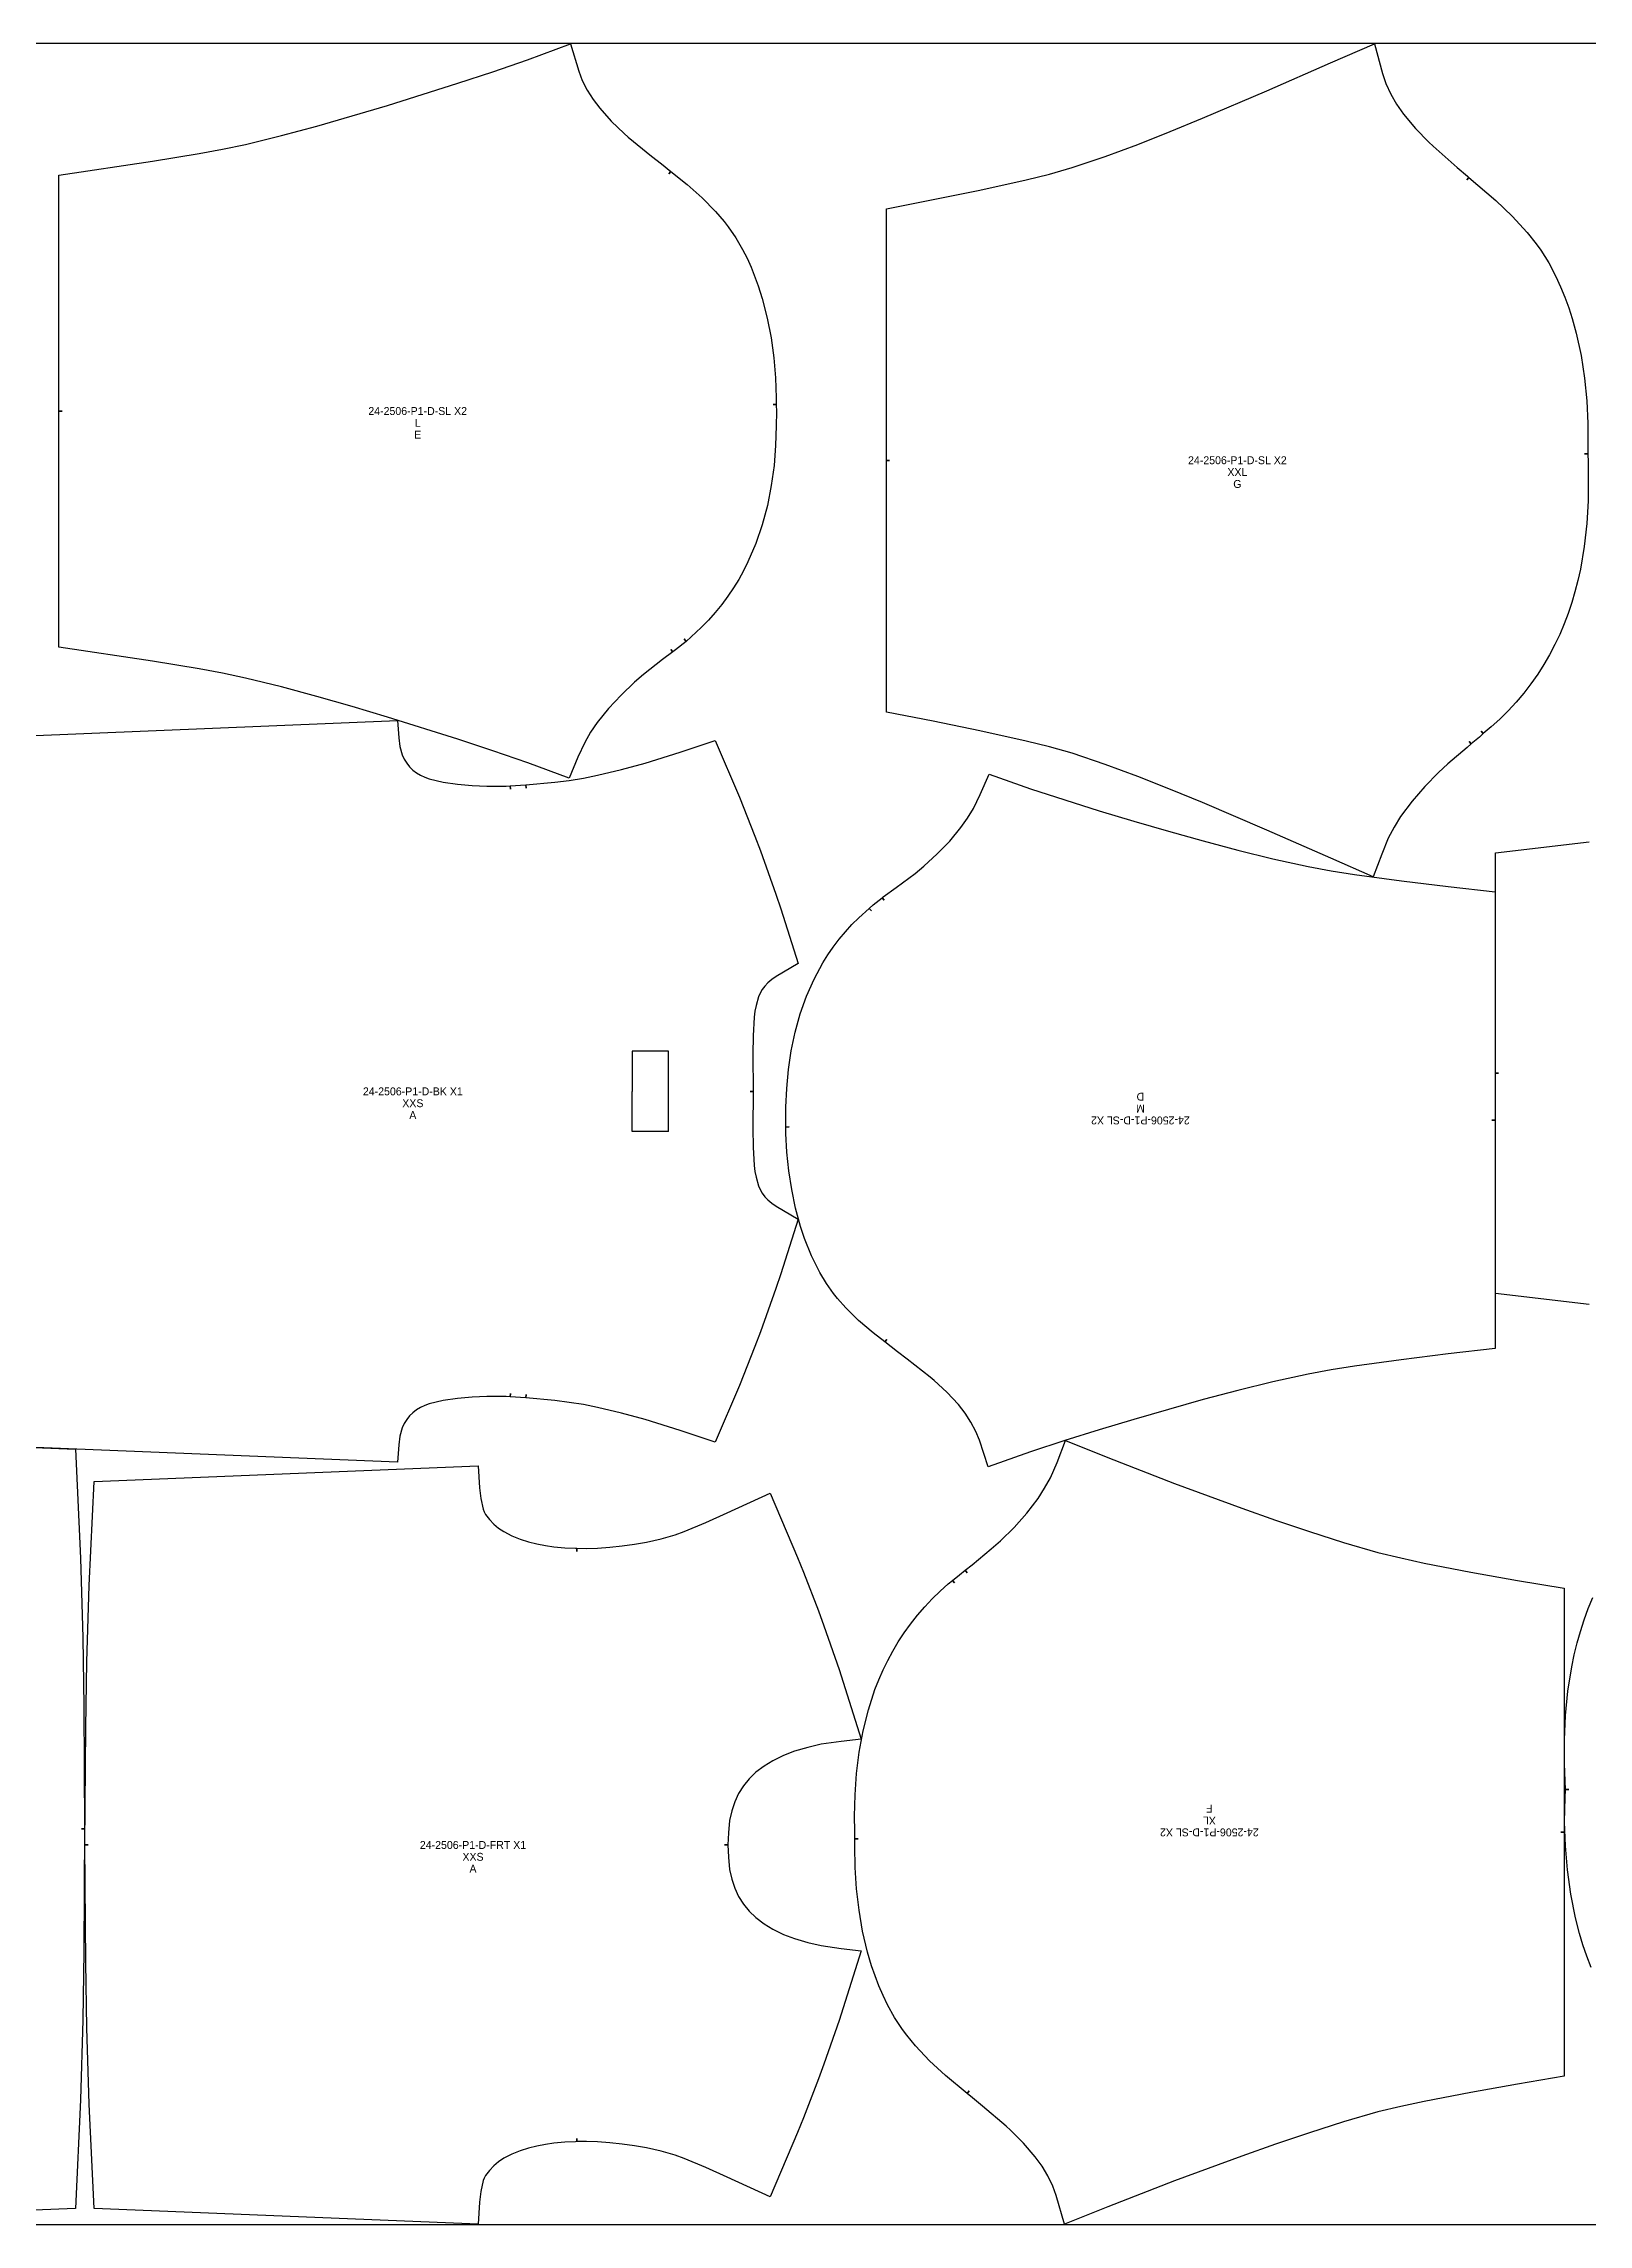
# Model space of a CAD drawing. Header units: inches. Extents: x 0 to 350, y 0 to 70.
# Drawn here: x 194 to 242.9, y 0 to 69 of the extents above; entities that cross this region are included whole.
import ezdxf
from ezdxf.enums import TextEntityAlignment as Align

# ---------------------------------------------------------------- set-up
doc = ezdxf.new("R2010")
doc.units = ezdxf.units.IN

msp = doc.modelspace()

# ---------------------------------------------------------------- linework, layer by layer
at = {"layer": 'T001L001'}
for points in [[(0, 0), (350.296, 0), (350.296, 69), (0, 69), (0, 0)], [(210.637, 45.755), (209.321, 46.244), (208.219, 46.625), (207.113, 46.992), (204.889, 47.692), (203.773, 48.027), (202.653, 48.347), (201.529, 48.65), (200.397, 48.927), (199.665, 49.079), (198.93, 49.215), (197.454, 49.46), (194.491, 49.9), (194.492, 57.369), (194.594, 57.369), (194.492, 57.369), (194.492, 64.838), (197.454, 65.278), (198.93, 65.523), (199.665, 65.659), (200.397, 65.811), (201.528, 66.088), (202.652, 66.39), (203.772, 66.711), (204.887, 67.045), (207.109, 67.745), (208.215, 68.111), (209.317, 68.491), (210.671, 68.995), (210.939, 68.129), (211.05, 67.838), (211.204, 67.53), (211.388, 67.235), (211.6, 66.953), (211.966, 66.543), (212.372, 66.155), (212.505, 66.037), (213.236, 65.441), (213.55, 65.195), (213.849, 64.957), (213.785, 64.877), (213.849, 64.957), (214.362, 64.547), (214.84, 64.122), (215.267, 63.688), (215.534, 63.375), (215.665, 63.205), (215.903, 62.858), (216.118, 62.49), (216.26, 62.21), (216.391, 61.924), (216.616, 61.338), (216.744, 60.935), (216.902, 60.315), (217.021, 59.689), (217.109, 59.06), (217.163, 58.426), (217.185, 57.796), (217.186, 57.583), (217.084, 57.582), (217.186, 57.583), (217.19, 57.352), (217.187, 56.911), (217.164, 56.282), (217.114, 55.65), (217.029, 55.018), (216.906, 54.391), (216.742, 53.771), (216.538, 53.179), (216.29, 52.602), (216.149, 52.321), (215.997, 52.046), (215.832, 51.777), (215.657, 51.516), (215.462, 51.253), (215.256, 50.999), (215.039, 50.756), (214.812, 50.521), (214.334, 50.084), (214.267, 50.162), (214.334, 50.084), (213.996, 49.814), (213.913, 49.752), (213.852, 49.834), (213.913, 49.752), (213.589, 49.51), (212.988, 49.035), (212.705, 48.791), (212.277, 48.389), (211.879, 47.966), (211.521, 47.517), (211.312, 47.209), (211.129, 46.887), (210.912, 46.42), (210.637, 45.755)], [(236.075, 42.642), (234.727, 43.228), (232.705, 44.118), (230.674, 44.985), (229.654, 45.405), (228.627, 45.81), (227.594, 46.195), (226.549, 46.548), (225.826, 46.751), (225.096, 46.932), (223.626, 47.257), (222.15, 47.559), (220.671, 47.847), (220.671, 55.811), (220.773, 55.811), (220.671, 55.811), (220.671, 63.776), (222.15, 64.063), (223.626, 64.365), (225.096, 64.691), (225.826, 64.872), (226.549, 65.075), (227.593, 65.428), (228.626, 65.812), (229.652, 66.216), (230.671, 66.636), (232.702, 67.503), (234.722, 68.392), (236.11, 68.994), (236.365, 68.055), (236.473, 67.739), (236.626, 67.403), (236.813, 67.08), (237.029, 66.77), (237.407, 66.315), (237.826, 65.884), (237.965, 65.753), (238.726, 65.085), (239.054, 64.81), (239.101, 64.769), (239.035, 64.692), (239.101, 64.769), (239.947, 64.041), (240.472, 63.539), (240.938, 63.028), (241.228, 62.662), (241.369, 62.463), (241.623, 62.06), (241.852, 61.633), (242.001, 61.309), (242.138, 60.979), (242.259, 60.644), (242.368, 60.305), (242.496, 59.843), (242.649, 59.134), (242.758, 58.419), (242.831, 57.701), (242.866, 56.98), (242.864, 56.264), (242.856, 56.022), (242.754, 56.022), (242.856, 56.022), (242.867, 55.759), (242.876, 55.255), (242.867, 54.537), (242.827, 53.813), (242.748, 53.089), (242.626, 52.369), (242.546, 52.011), (242.455, 51.656), (242.353, 51.313), (242.238, 50.974), (242.111, 50.639), (241.971, 50.309), (241.818, 49.984), (241.652, 49.666), (241.472, 49.354), (241.278, 49.05), (241.063, 48.745), (240.835, 48.45), (240.594, 48.165), (240.341, 47.891), (240.079, 47.63), (239.807, 47.379), (239.555, 47.167), (239.49, 47.245), (239.555, 47.167), (239.429, 47.061), (239.171, 46.841), (239.105, 46.918), (239.171, 46.841), (239.044, 46.732), (238.428, 46.207), (238.138, 45.936), (237.702, 45.494), (237.299, 45.031), (236.938, 44.542), (236.73, 44.207), (236.549, 43.86), (236.339, 43.357), (236.075, 42.642)], [(193.498, 47.103), (205.201, 47.585), (205.243, 47.031), (205.281, 46.759), (205.348, 46.494), (205.412, 46.36), (205.493, 46.236), (205.587, 46.121), (205.693, 46.017), (205.809, 45.928), (205.934, 45.852), (206.067, 45.789), (206.204, 45.738), (206.65, 45.633), (207.103, 45.564), (207.563, 45.524), (208.024, 45.506), (208.643, 45.506), (208.766, 45.513), (208.773, 45.412), (208.766, 45.513), (209.263, 45.543), (209.271, 45.442), (209.263, 45.543), (210.177, 45.632), (210.633, 45.69), (211.087, 45.761), (211.528, 45.854), (212.285, 46.032), (213.037, 46.23), (214.149, 46.581), (215.255, 46.95), (216.024, 45.159), (216.511, 43.927), (216.685, 43.462), (217.173, 42.088), (217.328, 41.624), (217.878, 39.89), (217.18, 39.481), (217.044, 39.387), (216.916, 39.283), (216.822, 39.182), (216.741, 39.072), (216.678, 38.958), (216.626, 38.838), (216.546, 38.566), (216.508, 38.382), (216.482, 38.197), (216.455, 37.611), (216.448, 37.024), (216.459, 35.849), (216.357, 35.849)], [(223.921, 45.887), (225.226, 45.424), (226.311, 45.069), (227.4, 44.729), (228.493, 44.4), (229.59, 44.083), (230.688, 43.776), (231.791, 43.484), (232.898, 43.211), (234.012, 42.964), (234.745, 42.831), (235.482, 42.715), (236.961, 42.512), (238.443, 42.329), (239.926, 42.159), (239.926, 34.935), (239.824, 34.935), (239.926, 34.935), (239.926, 27.711), (238.443, 27.541), (236.96, 27.358), (235.482, 27.155), (234.745, 27.039), (234.012, 26.905), (232.899, 26.659), (231.792, 26.386), (230.69, 26.095), (229.592, 25.788), (228.496, 25.471), (227.404, 25.143), (226.315, 24.803), (225.231, 24.448), (223.888, 23.972), (223.611, 24.808), (223.498, 25.088), (223.343, 25.384), (223.158, 25.667), (222.947, 25.937), (222.584, 26.329), (222.183, 26.698), (222.05, 26.81), (221.33, 27.375), (221.02, 27.608), (220.617, 27.92), (220.679, 28.001), (220.617, 27.92), (220.247, 28.206), (219.79, 28.599), (219.382, 29.001), (219.126, 29.292), (219, 29.45), (218.772, 29.774), (218.564, 30.117), (218.298, 30.646), (218.078, 31.194), (217.952, 31.572), (217.794, 32.152), (217.673, 32.74), (217.581, 33.331), (217.521, 33.926), (217.491, 34.519), (217.487, 34.72), (217.589, 34.722), (217.487, 34.72), (217.486, 34.937), (217.492, 35.352), (217.521, 35.944), (217.575, 36.538), (217.661, 37.132), (217.783, 37.722), (217.945, 38.304), (218.143, 38.859), (218.382, 39.399), (218.664, 39.919), (218.821, 40.171), (218.989, 40.415), (219.175, 40.66), (219.372, 40.897), (219.579, 41.124), (219.795, 41.342), (220.128, 41.64), (220.196, 41.564), (220.128, 41.64), (220.25, 41.749), (220.54, 41.976), (220.603, 41.896), (220.54, 41.976), (220.57, 42), (220.984, 42.297), (221.577, 42.746), (221.856, 42.978), (222.28, 43.36), (222.674, 43.763), (223.03, 44.193), (223.238, 44.488), (223.422, 44.797), (223.641, 45.246), (223.921, 45.887)], [(242.902, 29.102), (239.935, 29.452), (239.935, 36.421), (240.037, 36.421), (239.935, 36.421), (239.936, 43.391), (242.902, 43.74)], [(213.781, 37.124), (212.629, 37.124)], [(212.629, 37.124), (212.629, 35.849)], [(213.781, 35.849), (213.781, 37.124)], [(216.357, 35.849), (216.459, 35.849), (216.448, 34.674), (216.455, 34.088), (216.482, 33.502), (216.508, 33.316), (216.546, 33.133), (216.626, 32.861), (216.678, 32.741), (216.741, 32.627), (216.822, 32.516), (216.916, 32.416), (217.044, 32.311), (217.18, 32.218), (217.878, 31.808), (217.328, 30.075), (217.173, 29.611), (216.685, 28.237), (216.511, 27.772), (216.024, 26.539), (215.255, 24.749), (214.149, 25.118), (213.037, 25.468), (212.285, 25.667), (211.528, 25.845), (211.087, 25.938), (210.633, 26.008), (210.177, 26.066), (209.263, 26.155), (209.271, 26.257), (209.263, 26.155), (208.766, 26.185), (208.773, 26.287), (208.766, 26.185), (208.643, 26.193), (208.024, 26.193), (207.563, 26.174), (207.103, 26.135), (206.65, 26.066), (206.204, 25.96), (206.067, 25.91), (205.934, 25.846), (205.809, 25.771), (205.693, 25.682), (205.587, 25.578), (205.493, 25.463), (205.412, 25.338), (205.348, 25.205), (205.281, 24.94), (205.243, 24.668), (205.201, 24.114), (193.498, 24.596)], [(212.629, 34.574), (212.629, 35.849)], [(213.781, 34.574), (213.781, 35.849)], [(213.781, 34.574), (212.629, 34.574)], [(182.727, 25.024), (195.015, 24.524), (195.17, 21.084), (195.247, 18.562), (195.284, 16.399), (195.305, 12.514), (195.203, 12.514), (195.305, 12.514), (195.284, 8.63), (195.247, 6.467), (195.17, 3.945), (195.015, 0.505), (182.727, 0.005)], [(226.338, 24.8), (227.671, 24.263), (229.785, 23.444), (231.913, 22.661), (232.981, 22.283), (234.055, 21.921), (235.134, 21.577), (236.221, 21.262), (236.949, 21.085), (237.682, 20.926), (239.155, 20.641), (240.633, 20.377), (242.113, 20.126), (242.113, 12.409), (242.011, 12.409), (242.113, 12.409), (242.113, 4.692), (240.633, 4.441), (239.155, 4.176), (237.682, 3.891), (236.949, 3.733), (236.221, 3.556), (235.134, 3.241), (234.056, 2.897), (232.983, 2.535), (231.915, 2.158), (229.789, 1.375), (227.676, 0.557), (226.305, 0.005), (226.043, 0.909), (225.933, 1.213), (225.78, 1.535), (225.594, 1.845), (225.38, 2.142), (225.007, 2.575), (224.594, 2.986), (224.458, 3.111), (223.711, 3.744), (223.389, 4.005), (223.224, 4.142), (223.29, 4.221), (223.224, 4.142), (222.538, 4.713), (222.037, 5.176), (221.591, 5.647), (221.312, 5.987), (221.176, 6.171), (220.931, 6.546), (220.709, 6.943), (220.563, 7.245), (220.429, 7.552), (220.202, 8.182), (220.075, 8.614), (219.919, 9.278), (219.805, 9.947), (219.725, 10.62), (219.68, 11.297), (219.67, 11.969), (219.674, 12.197), (219.776, 12.197), (219.674, 12.197), (219.667, 12.443), (219.663, 12.916), (219.68, 13.589), (219.725, 14.266), (219.807, 14.944), (219.93, 15.618), (220.099, 16.284), (220.309, 16.921), (220.432, 17.233), (220.567, 17.541), (220.714, 17.844), (220.873, 18.141), (221.046, 18.43), (221.23, 18.713), (221.435, 18.996), (221.653, 19.271), (221.882, 19.535), (222.122, 19.789), (222.37, 20.031), (222.628, 20.263), (222.762, 20.373), (222.826, 20.294), (222.762, 20.373), (222.986, 20.557), (223.159, 20.696), (223.223, 20.616), (223.159, 20.696), (223.381, 20.873), (223.989, 21.374), (224.276, 21.632), (224.708, 22.054), (225.108, 22.498), (225.467, 22.968), (225.675, 23.29), (225.857, 23.625), (226.07, 24.11), (226.338, 24.8)], [(215.553, 12.005), (215.655, 12.005), (215.673, 11.616), (215.71, 11.229), (215.775, 10.927), (215.872, 10.635), (215.994, 10.376), (216.146, 10.134), (216.331, 9.908), (216.541, 9.705), (216.798, 9.509), (217.074, 9.34), (217.412, 9.176), (217.762, 9.042), (218.182, 8.916), (218.61, 8.82), (219.239, 8.727), (219.871, 8.653), (219.171, 6.451), (218.694, 5.066), (218.524, 4.601), (218.05, 3.371), (217.861, 2.907), (216.989, 0.875), (215.637, 1.494), (214.959, 1.798), (214.274, 2.087), (213.992, 2.188), (213.54, 2.317), (213.083, 2.42), (212.697, 2.488), (212.309, 2.542), (211.92, 2.583), (211.529, 2.61), (211.184, 2.62), (210.878, 2.618), (210.877, 2.72), (210.878, 2.618), (210.839, 2.617), (210.495, 2.6), (210.151, 2.567), (209.88, 2.527), (209.611, 2.474), (209.345, 2.408), (209.083, 2.328), (208.821, 2.222), (208.571, 2.09), (208.403, 1.978), (208.248, 1.849), (208.11, 1.703), (207.989, 1.543), (207.943, 1.466), (207.909, 1.384), (207.842, 1.045), (207.802, 0.7), (207.754, 0.005), (195.604, 0.506), (195.452, 3.799), (195.375, 6.214), (195.338, 8.285), (195.313, 12.005), (195.415, 12.005), (195.313, 12.005), (195.338, 15.724), (195.375, 17.795), (195.452, 20.211), (195.604, 23.504), (207.754, 24.005), (207.802, 23.309), (207.842, 22.965), (207.909, 22.625), (207.943, 22.543), (207.989, 22.466), (208.11, 22.306), (208.248, 22.16), (208.403, 22.032), (208.571, 21.92), (208.821, 21.787), (209.083, 21.681), (209.345, 21.601), (209.611, 21.535), (209.88, 21.482), (210.151, 21.442), (210.495, 21.409), (210.839, 21.392), (210.879, 21.392), (210.878, 21.29), (210.879, 21.392), (211.184, 21.389), (211.529, 21.4), (211.92, 21.427), (212.309, 21.467), (212.697, 21.522), (213.083, 21.589), (213.54, 21.693), (213.992, 21.821), (214.274, 21.922), (214.959, 22.211), (215.637, 22.515), (216.989, 23.135), (217.861, 21.102), (218.05, 20.639), (218.525, 19.408), (218.694, 18.943), (219.171, 17.558), (219.871, 15.356), (219.239, 15.282), (218.61, 15.189), (218.182, 15.093), (217.762, 14.968), (217.412, 14.833), (217.074, 14.669), (216.798, 14.5), (216.541, 14.304), (216.331, 14.101), (216.146, 13.876), (215.994, 13.633), (215.872, 13.374), (215.775, 13.082), (215.71, 12.781), (215.673, 12.394), (215.655, 12.005), (215.553, 12.005)], [(242.968, 8.133), (242.829, 8.485), (242.706, 8.843), (242.596, 9.204), (242.469, 9.697), (242.319, 10.452), (242.216, 11.213), (242.151, 11.975), (242.127, 12.741), (242.141, 13.5), (242.154, 13.757), (242.256, 13.757), (242.154, 13.757), (242.139, 14.036), (242.122, 14.571), (242.123, 15.334), (242.155, 16.103), (242.23, 16.873), (242.351, 17.639), (242.43, 18.02), (242.523, 18.398), (242.627, 18.764), (242.743, 19.125), (242.874, 19.483), (243.018, 19.835)]]:
    msp.add_lwpolyline(points, dxfattribs=at)

# ---------------------------------------------------------------- texts
at = {"layer": 'ABC'}
for s, p in [('24-2506-P1-D-SL X2', (205.841, 57.375)), ('E', (205.841, 56.625)), ('L', (205.841, 57)), ('24-2506-P1-D-SL X2', (231.774, 55.818)), ('XXL', (231.774, 55.443)), ('G', (231.774, 55.068)), ('24-2506-P1-D-BK X1', (205.688, 35.849)), ('XXS', (205.688, 35.474)), ('A', (205.688, 35.099)), ('24-2506-P1-D-FRT X1', (207.592, 12.005)), ('XXS', (207.592, 11.63)), ('A', (207.592, 11.255))]:
    msp.add_text(s, height=0.25, dxfattribs=at).set_placement(p, align=Align.MIDDLE_CENTER)
for s, p in [('M', (228.706, 35.304)), ('D', (228.706, 35.679)), ('24-2506-P1-D-SL X2', (228.706, 34.929)), ('F', (230.888, 13.153)), ('24-2506-P1-D-SL X2', (230.888, 12.403)), ('XL', (230.888, 12.778))]:
    msp.add_text(s, height=0.25, rotation=180, dxfattribs=at).set_placement(p, align=Align.MIDDLE_CENTER)

doc.saveas('drawing.dxf')
